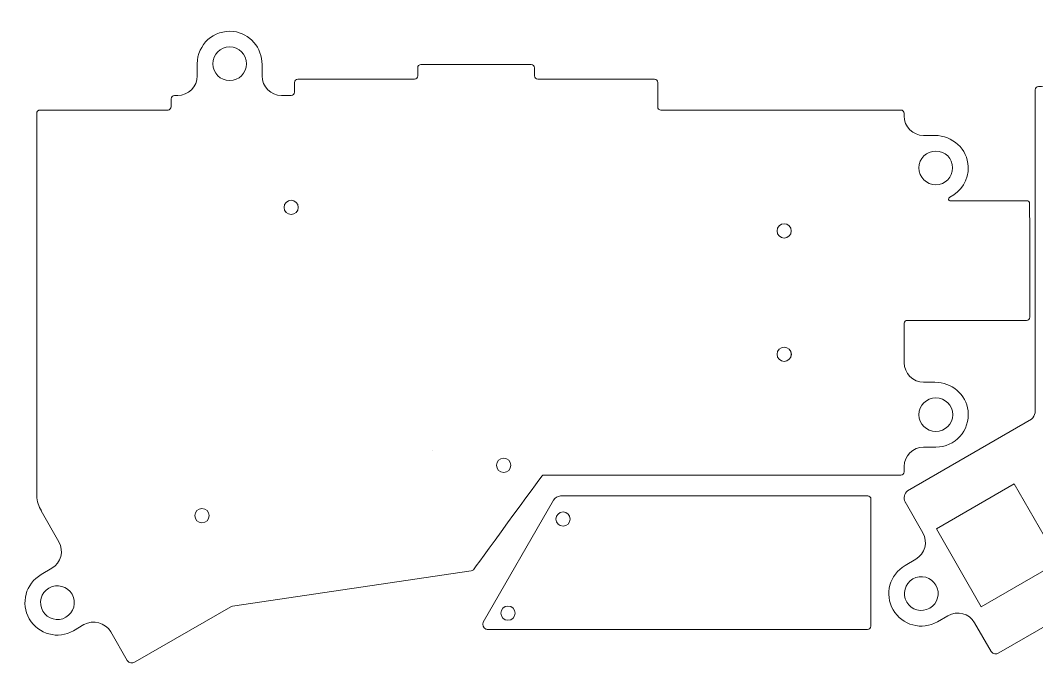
# Model space of a CAD drawing. Header units: inches. Extents: x -145 to 145, y -99 to 99.
# Drawn here: x -145.4 to 11.3, y -99.4 to -0.2 of the extents above; entities that cross this region are included whole.
import ezdxf

# ---------------------------------------------------------------- set-up
doc = ezdxf.new("R2010")
doc.units = ezdxf.units.IN
doc.header["$MEASUREMENT"] = 0
doc.layers.add('_U+5207_U+65AD_U+30D1_U+30B9', color=7, linetype='Continuous')

# ---------------------------------------------------------------- blocks, each defined once
blk = doc.blocks.new('block 3')
at = {"layer": '_U+5207_U+65AD_U+30D1_U+30B9', "color": 1, "lineweight": 9}
blk.add_open_spline([(-14.75, -73.52), (-14.75, -73.52), (-62.1, -73.52), (-62.1, -73.52), (-62.63, -73.58), (-62.89, -73.81), (-63.19, -74.16), (-63.19, -74.16), (-74.04, -93), (-74.04, -93), (-74.21, -93.4), (-74.02, -93.87), (-73.62, -94.04), (-73.56, -94.06), (-73.5, -94.08), (-73.43, -94.09), (-73.43, -94.09), (-14.76, -94.09), (-14.76, -94.09), (-14.48, -94.09), (-14.26, -93.87), (-14.26, -93.59), (-14.26, -93.59), (-14.25, -74.02), (-14.25, -74.02), (-14.25, -73.74), (-14.47, -73.52), (-14.75, -73.52)], degree=3, knots=[0, 0, 0, 0, 1, 1, 1, 2, 2, 2, 3, 3, 3, 4, 4, 4, 5, 5, 5, 6, 6, 6, 7, 7, 7, 8, 8, 8, 9, 9, 9, 9], dxfattribs=at)
blk = doc.blocks.new('block 4')
at = {"layer": '_U+5207_U+65AD_U+30D1_U+30B9', "color": 1, "lineweight": 9}
blk.add_open_spline([(-61.72, -76), (-61.11, -76), (-60.62, -76.49), (-60.62, -77.1), (-60.62, -77.7), (-61.11, -78.2), (-61.72, -78.2), (-62.33, -78.2), (-62.82, -77.7), (-62.82, -77.1), (-62.82, -76.49), (-62.33, -76), (-61.72, -76), (-61.72, -76), (-61.72, -76), (-61.72, -76)], degree=3, knots=[0, 0, 0, 0, 1, 1, 1, 2, 2, 2, 3, 3, 3, 4, 4, 4, 5, 5, 5, 5], dxfattribs=at)
blk = doc.blocks.new('block 5')
at = {"layer": '_U+5207_U+65AD_U+30D1_U+30B9', "color": 1, "lineweight": 9}
blk.add_open_spline([(-70.22, -90.5), (-69.61, -90.5), (-69.12, -90.99), (-69.12, -91.6), (-69.12, -92.2), (-69.61, -92.7), (-70.22, -92.7), (-70.83, -92.7), (-71.32, -92.2), (-71.32, -91.6), (-71.32, -90.99), (-70.83, -90.5), (-70.22, -90.5), (-70.22, -90.5), (-70.22, -90.5), (-70.22, -90.5)], degree=3, knots=[0, 0, 0, 0, 1, 1, 1, 2, 2, 2, 3, 3, 3, 4, 4, 4, 5, 5, 5, 5], dxfattribs=at)
blk = doc.blocks.new('block 2')
at = {"layer": '_U+5207_U+65AD_U+30D1_U+30B9'}
for name in ['block 3', 'block 4', 'block 5']:
    blk.add_blockref(name, (0, 0), dxfattribs=at)
blk = doc.blocks.new('block 104')
at = {"layer": '_U+5207_U+65AD_U+30D1_U+30B9', "color": 1, "lineweight": 9}
blk.add_open_spline([(30.65, -27.66), (30.65, -27.06), (30.16, -26.56), (29.55, -26.56), (28.94, -26.56), (28.45, -27.06), (28.45, -27.66), (28.45, -28.27), (28.94, -28.76), (29.55, -28.76), (30.16, -28.76), (30.65, -28.27), (30.65, -27.66), (30.65, -27.66), (30.65, -27.66), (30.65, -27.66)], degree=3, knots=[0, 0, 0, 0, 1, 1, 1, 2, 2, 2, 3, 3, 3, 4, 4, 4, 5, 5, 5, 5], dxfattribs=at)
blk = doc.blocks.new('block 105')
at = {"layer": '_U+5207_U+65AD_U+30D1_U+30B9', "color": 1, "lineweight": 9}
blk.add_open_spline([(106.67, -31.29), (106.67, -30.68), (106.18, -30.19), (105.57, -30.19), (104.96, -30.19), (104.47, -30.68), (104.47, -31.29), (104.47, -31.89), (104.96, -32.39), (105.57, -32.39), (106.18, -32.39), (106.67, -31.89), (106.67, -31.29), (106.67, -31.29), (106.67, -31.29), (106.67, -31.29)], degree=3, knots=[0, 0, 0, 0, 1, 1, 1, 2, 2, 2, 3, 3, 3, 4, 4, 4, 5, 5, 5, 5], dxfattribs=at)
blk = doc.blocks.new('block 106')
at = {"layer": '_U+5207_U+65AD_U+30D1_U+30B9', "color": 1, "lineweight": 9}
blk.add_open_spline([(106.68, -50.3), (106.68, -49.69), (106.19, -49.2), (105.58, -49.2), (104.97, -49.2), (104.48, -49.69), (104.48, -50.3), (104.48, -50.91), (104.97, -51.4), (105.58, -51.4), (106.19, -51.4), (106.68, -50.91), (106.68, -50.3), (106.68, -50.3), (106.68, -50.3), (106.68, -50.3)], degree=3, knots=[0, 0, 0, 0, 1, 1, 1, 2, 2, 2, 3, 3, 3, 4, 4, 4, 5, 5, 5, 5], dxfattribs=at)
blk = doc.blocks.new('block 107')
at = {"layer": '_U+5207_U+65AD_U+30D1_U+30B9', "color": 1, "lineweight": 9}
blk.add_open_spline([(16.91, -75.17), (16.91, -74.56), (16.41, -74.07), (15.81, -74.07), (15.2, -74.07), (14.71, -74.56), (14.71, -75.17), (14.71, -75.77), (15.2, -76.27), (15.81, -76.27), (16.41, -76.27), (16.91, -75.77), (16.91, -75.17), (16.91, -75.17), (16.91, -75.17), (16.91, -75.17)], degree=3, knots=[0, 0, 0, 0, 1, 1, 1, 2, 2, 2, 3, 3, 3, 4, 4, 4, 5, 5, 5, 5], dxfattribs=at)
blk = doc.blocks.new('block 108')
at = {"layer": '_U+5207_U+65AD_U+30D1_U+30B9', "color": 1, "lineweight": 9}
blk.add_open_spline([(63.43, -67.41), (63.43, -66.8), (62.93, -66.31), (62.33, -66.31), (61.72, -66.31), (61.23, -66.8), (61.23, -67.41), (61.23, -68.02), (61.72, -68.51), (62.33, -68.51), (62.93, -68.51), (63.43, -68.02), (63.43, -67.41), (63.43, -67.41), (63.43, -67.41), (63.43, -67.41)], degree=3, knots=[0, 0, 0, 0, 1, 1, 1, 2, 2, 2, 3, 3, 3, 4, 4, 4, 5, 5, 5, 5], dxfattribs=at)
blk = doc.blocks.new('block 109')
at = {"layer": '_U+5207_U+65AD_U+30D1_U+30B9', "color": 1, "lineweight": 9}
blk.add_lwpolyline([(122, -14.85), (122, -28.7), (108.15, -28.7), (108.15, -14.85), (122, -14.85)], dxfattribs=at)
blk = doc.blocks.new('block 110')
at = {"layer": '_U+5207_U+65AD_U+30D1_U+30B9', "color": 1, "lineweight": 9}
blk.add_lwpolyline([(122, -33.85), (122, -47.71), (108.15, -47.71), (108.15, -33.85), (122, -33.85)], dxfattribs=at)
blk = doc.blocks.new('block 111')
at = {"layer": '_U+5207_U+65AD_U+30D1_U+30B9', "color": 1, "lineweight": 9}
blk.add_lwpolyline([(122, -52.86), (122, -66.71), (108.15, -66.71), (108.15, -52.86), (122, -52.86)], dxfattribs=at)
blk = doc.blocks.new('block 112')
at = {"layer": '_U+5207_U+65AD_U+30D1_U+30B9', "color": 1, "lineweight": 9}
blk.add_lwpolyline([(103, -14.85), (103, -28.7), (89.15, -28.7), (89.15, -14.85), (103, -14.85)], dxfattribs=at)
blk = doc.blocks.new('block 113')
at = {"layer": '_U+5207_U+65AD_U+30D1_U+30B9', "color": 1, "lineweight": 9}
blk.add_lwpolyline([(103, -33.85), (103, -47.71), (89.15, -47.71), (89.15, -33.85), (103, -33.85)], dxfattribs=at)
blk = doc.blocks.new('block 114')
at = {"layer": '_U+5207_U+65AD_U+30D1_U+30B9', "color": 1, "lineweight": 9}
blk.add_lwpolyline([(103, -52.86), (103, -66.71), (89.15, -66.71), (89.15, -52.86), (103, -52.86)], dxfattribs=at)
blk = doc.blocks.new('block 115')
at = {"layer": '_U+5207_U+65AD_U+30D1_U+30B9', "color": 1, "lineweight": 9}
blk.add_lwpolyline([(84, -10.1), (84, -23.95), (70.15, -23.95), (70.15, -10.1), (84, -10.1)], dxfattribs=at)
blk = doc.blocks.new('block 116')
at = {"layer": '_U+5207_U+65AD_U+30D1_U+30B9', "color": 1, "lineweight": 9}
blk.add_lwpolyline([(84, -29.1), (84, -42.95), (70.15, -42.95), (70.15, -29.1), (84, -29.1)], dxfattribs=at)
blk = doc.blocks.new('block 117')
at = {"layer": '_U+5207_U+65AD_U+30D1_U+30B9', "color": 1, "lineweight": 9}
blk.add_lwpolyline([(84, -48.11), (84, -61.96), (70.15, -61.96), (70.15, -48.11), (84, -48.11)], dxfattribs=at)
blk = doc.blocks.new('block 118')
at = {"layer": '_U+5207_U+65AD_U+30D1_U+30B9', "color": 1, "lineweight": 9}
blk.add_lwpolyline([(65, -7.73), (65, -21.58), (51.15, -21.58), (51.15, -7.73), (65, -7.73)], dxfattribs=at)
blk = doc.blocks.new('block 119')
at = {"layer": '_U+5207_U+65AD_U+30D1_U+30B9', "color": 1, "lineweight": 9}
blk.add_lwpolyline([(65, -26.73), (65, -40.58), (51.15, -40.58), (51.15, -26.73), (65, -26.73)], dxfattribs=at)
blk = doc.blocks.new('block 120')
at = {"layer": '_U+5207_U+65AD_U+30D1_U+30B9', "color": 1, "lineweight": 9}
blk.add_lwpolyline([(65, -45.73), (65, -59.58), (51.15, -59.58), (51.15, -45.73), (65, -45.73)], dxfattribs=at)
blk = doc.blocks.new('block 121')
at = {"layer": '_U+5207_U+65AD_U+30D1_U+30B9', "color": 1, "lineweight": 9}
blk.add_lwpolyline([(46, -10.1), (46, -23.95), (32.15, -23.95), (32.15, -10.1), (46, -10.1)], dxfattribs=at)
blk = doc.blocks.new('block 122')
at = {"layer": '_U+5207_U+65AD_U+30D1_U+30B9', "color": 1, "lineweight": 9}
blk.add_lwpolyline([(46, -29.1), (46, -42.95), (32.15, -42.95), (32.15, -29.1), (46, -29.1)], dxfattribs=at)
blk = doc.blocks.new('block 123')
at = {"layer": '_U+5207_U+65AD_U+30D1_U+30B9', "color": 1, "lineweight": 9}
blk.add_lwpolyline([(46, -48.11), (46, -61.96), (32.15, -61.96), (32.15, -48.11), (46, -48.11)], dxfattribs=at)
blk = doc.blocks.new('block 124')
at = {"layer": '_U+5207_U+65AD_U+30D1_U+30B9', "color": 1, "lineweight": 9}
blk.add_lwpolyline([(27, -12.48), (27, -26.33), (13.15, -26.33), (13.15, -12.48), (27, -12.48)], dxfattribs=at)
blk = doc.blocks.new('block 125')
at = {"layer": '_U+5207_U+65AD_U+30D1_U+30B9', "color": 1, "lineweight": 9}
blk.add_lwpolyline([(27, -31.48), (27, -45.33), (13.15, -45.33), (13.15, -31.48), (27, -31.48)], dxfattribs=at)
blk = doc.blocks.new('block 126')
at = {"layer": '_U+5207_U+65AD_U+30D1_U+30B9', "color": 1, "lineweight": 9}
blk.add_lwpolyline([(27, -50.48), (27, -64.33), (13.15, -64.33), (13.15, -50.48), (27, -50.48)], dxfattribs=at)
blk = doc.blocks.new('block 127')
at = {"layer": '_U+5207_U+65AD_U+30D1_U+30B9', "color": 1, "lineweight": 9}
blk.add_lwpolyline([(55.5, -67.73), (55.5, -81.58), (41.65, -81.58), (41.65, -67.73), (55.5, -67.73)], dxfattribs=at)
blk = doc.blocks.new('block 128')
at = {"layer": '_U+5207_U+65AD_U+30D1_U+30B9', "color": 1, "lineweight": 9}
blk.add_lwpolyline([(32.47, -68.93), (36.04, -82.31), (22.66, -85.89), (19.09, -72.5), (32.47, -68.93)], dxfattribs=at)
blk = doc.blocks.new('block 129')
at = {"layer": '_U+5207_U+65AD_U+30D1_U+30B9', "color": 1, "lineweight": 9}
blk.add_lwpolyline([(7.86, -71.69), (14.77, -83.69), (2.77, -90.61), (-4.14, -78.61), (7.86, -71.69)], dxfattribs=at)
blk = doc.blocks.new('block 130')
at = {"layer": '_U+5207_U+65AD_U+30D1_U+30B9', "color": 1, "lineweight": 9}
blk.add_open_spline([(22.67, -5.53), (22.67, -4.09), (21.51, -2.93), (20.07, -2.93), (18.64, -2.93), (17.47, -4.09), (17.47, -5.53), (17.47, -6.96), (18.64, -8.13), (20.07, -8.13), (21.51, -8.13), (22.67, -6.96), (22.67, -5.53), (22.67, -5.53), (22.67, -5.53), (22.67, -5.53)], degree=3, knots=[0, 0, 0, 0, 1, 1, 1, 2, 2, 2, 3, 3, 3, 4, 4, 4, 5, 5, 5, 5], dxfattribs=at)
blk = doc.blocks.new('block 131')
at = {"layer": '_U+5207_U+65AD_U+30D1_U+30B9', "color": 1, "lineweight": 9}
blk.add_open_spline([(128.96, -24.18), (130.39, -24.18), (131.56, -23.01), (131.56, -21.58), (131.56, -20.14), (130.39, -18.98), (128.96, -18.98), (127.52, -18.98), (126.36, -20.14), (126.36, -21.58), (126.36, -23.01), (127.52, -24.18), (128.96, -24.18), (128.96, -24.18), (128.96, -24.18), (128.96, -24.18)], degree=3, knots=[0, 0, 0, 0, 1, 1, 1, 2, 2, 2, 3, 3, 3, 4, 4, 4, 5, 5, 5, 5], dxfattribs=at)
blk = doc.blocks.new('block 132')
at = {"layer": '_U+5207_U+65AD_U+30D1_U+30B9', "color": 1, "lineweight": 9}
blk.add_open_spline([(-7.78, -86.32), (-9.03, -87.04), (-9.45, -88.63), (-8.73, -89.88), (-8.02, -91.12), (-6.43, -91.55), (-5.18, -90.83), (-3.94, -90.11), (-3.51, -88.52), (-4.23, -87.28), (-4.95, -86.03), (-6.54, -85.61), (-7.78, -86.32), (-7.78, -86.32), (-7.78, -86.32), (-7.78, -86.32)], degree=3, knots=[0, 0, 0, 0, 1, 1, 1, 2, 2, 2, 3, 3, 3, 4, 4, 4, 5, 5, 5, 5], dxfattribs=at)
blk = doc.blocks.new('block 133')
at = {"layer": '_U+5207_U+65AD_U+30D1_U+30B9', "color": 1, "lineweight": 9}
blk.add_open_spline([(128.97, -62.2), (130.4, -62.2), (131.57, -61.04), (131.57, -59.6), (131.57, -58.17), (130.4, -57), (128.97, -57), (127.53, -57), (126.37, -58.17), (126.37, -59.6), (126.37, -61.04), (127.53, -62.2), (128.97, -62.2), (128.97, -62.2), (128.97, -62.2), (128.97, -62.2)], degree=3, knots=[0, 0, 0, 0, 1, 1, 1, 2, 2, 2, 3, 3, 3, 4, 4, 4, 5, 5, 5, 5], dxfattribs=at)
blk = doc.blocks.new('block 134')
at = {"layer": '_U+5207_U+65AD_U+30D1_U+30B9', "color": 1, "lineweight": 9}
blk.add_lwpolyline([(141.05, -29.07), (141.05, -42.93), (127.19, -42.93), (127.19, -29.07), (141.05, -29.07)], dxfattribs=at)
blk = doc.blocks.new('block 103')
at = {"layer": '_U+5207_U+65AD_U+30D1_U+30B9', "color": 1, "lineweight": 9}
for points in [[(25.07, -5.53), (25.07, -5.53)], [(13.61, -10.41), (13.61, -10.41)], [(26.53, -10.41), (26.53, -10.41)], [(-9.03, -74.48), (-9.03, -74.48)]]:
    blk.add_lwpolyline(points, dxfattribs=at)
blk.add_open_spline([(-8.97, -74.45), (-9.28, -73.86), (-9.12, -73.14), (-8.59, -72.75), (-8.59, -72.75), (10.49, -61.71), (10.49, -61.71), (10.78, -61.45), (10.98, -61.1), (11.07, -60.72), (11.07, -60.72), (11.07, -12.17), (11.07, -12.17), (11.07, -12.17), (11.07, -12.16), (11.07, -12.16), (11.07, -12.16), (11.06, -10.94), (11.06, -10.94), (11.06, -10.66), (11.29, -10.43), (11.57, -10.43), (11.57, -10.43), (12.06, -10.43), (12.06, -10.43), (13.72, -10.42), (15.07, -9.08), (15.07, -7.42), (15.07, -7.42), (15.07, -5.54), (15.07, -5.54), (15.07, -2.6), (17.62, -0.24), (20.63, -0.57), (23.18, -0.85), (25.07, -3.11), (25.07, -5.68), (25.07, -5.68), (25.07, -7.42), (25.07, -7.42), (25.07, -9.08), (26.41, -10.42), (28.07, -10.43), (28.07, -10.43), (29.56, -10.43), (29.56, -10.43), (29.84, -10.43), (30.06, -10.2), (30.06, -9.92), (30.06, -9.92), (30.06, -8.43), (30.06, -8.43), (30.06, -8.15), (30.29, -7.93), (30.57, -7.93), (30.57, -7.93), (48.56, -7.93), (48.56, -7.93), (48.84, -7.93), (49.06, -7.7), (49.06, -7.42), (49.06, -7.42), (49.06, -6.18), (49.06, -6.18), (49.06, -5.9), (49.29, -5.68), (49.57, -5.68), (49.57, -5.68), (66.56, -5.68), (66.56, -5.68), (66.84, -5.68), (67.07, -5.9), (67.07, -6.18), (67.07, -6.18), (67.07, -7.42), (67.07, -7.42), (67.07, -7.7), (67.29, -7.93), (67.57, -7.93), (67.57, -7.93), (85.56, -7.93), (85.56, -7.93), (85.84, -7.93), (86.07, -8.15), (86.07, -8.43), (86.07, -8.43), (86.07, -12.17), (86.07, -12.17), (86.07, -12.45), (86.29, -12.68), (86.57, -12.68), (86.57, -12.68), (104.57, -12.68), (104.57, -12.68), (104.57, -12.68), (106.57, -12.68), (106.57, -12.68), (106.57, -12.68), (123.56, -12.68), (123.56, -12.68), (123.84, -12.68), (124.07, -12.9), (124.07, -13.18), (124.07, -13.18), (124.07, -13.58), (124.07, -13.58), (124.07, -15.25), (125.42, -16.59), (127.08, -16.59), (127.08, -16.59), (128.81, -16.59), (128.81, -16.59), (131.52, -16.59), (133.85, -18.69), (133.95, -21.4), (134.03, -23.46), (132.86, -25.25), (131.14, -26.09), (130.76, -26.28), (130.97, -26.69), (131.14, -26.69), (132.93, -26.68), (142.72, -26.66), (142.95, -26.66), (143.2, -26.65), (143.43, -26.83), (143.43, -27.14), (143.43, -29.99), (143.47, -44.42), (143.47, -44.61), (143.47, -44.91), (143.18, -45.1), (142.94, -45.1), (142.7, -45.1), (124.56, -45.1), (124.56, -45.1), (124.56, -45.1), (124.76, -45.1), (124.56, -45.1), (124.36, -45.1), (124.09, -45.28), (124.08, -45.53), (124.07, -45.91), (124.08, -45.54), (124.08, -45.54), (124.08, -45.54), (124.08, -51.62), (124.08, -51.62), (124.08, -53.27), (125.42, -54.62), (127.08, -54.62), (127.08, -54.62), (128.83, -54.62), (128.83, -54.62), (131.4, -54.62), (133.65, -56.5), (133.93, -59.05), (134.26, -62.07), (131.91, -64.62), (128.96, -64.62), (128.96, -64.62), (127.08, -64.62), (127.08, -64.62), (125.43, -64.62), (124.08, -65.96), (124.08, -67.62), (124.08, -67.62), (124.07, -68.43), (124.07, -68.43), (124.07, -68.71), (123.85, -68.93), (123.57, -68.93), (123.57, -68.93), (106.57, -68.93), (106.57, -68.93), (106.57, -68.93), (104.57, -68.93), (104.57, -68.93), (104.57, -68.93), (68.57, -68.93), (68.57, -68.93), (68.43, -68.93), (68.31, -68.98), (68.21, -69.08), (68.22, -69.07), (57.67, -83.53), (57.67, -83.53), (57.57, -83.62), (57.44, -83.67), (57.32, -83.68), (57.32, -83.68), (20.52, -89.15), (20.52, -89.15), (20.43, -89.17), (20.33, -89.19), (20.24, -89.22), (20.24, -89.22), (5.49, -97.71), (5.49, -97.71), (5.1, -97.99), (4.55, -97.9), (4.28, -97.5), (4.28, -97.5), (1.74, -93.09), (1.74, -93.09), (0.91, -91.64), (-0.94, -91.14), (-2.38, -91.99), (-2.38, -91.99), (-3.99, -92.92), (-3.99, -92.92), (-6.38, -94.3), (-9.43, -93.48), (-10.82, -91.09), (-12.2, -88.7), (-11.38, -85.64), (-8.99, -84.26), (-8.99, -84.26), (-7.34, -83.29), (-7.34, -83.29), (-5.92, -82.46), (-5.43, -80.64), (-6.25, -79.21), (-6.25, -79.21), (-8.98, -74.44), (-8.98, -74.44)], degree=3, knots=[0, 0, 0, 0, 1, 1, 1, 2, 2, 2, 3, 3, 3, 4, 4, 4, 5, 5, 5, 6, 6, 6, 7, 7, 7, 8, 8, 8, 9, 9, 9, 10, 10, 10, 11, 11, 11, 12, 12, 12, 13, 13, 13, 14, 14, 14, 15, 15, 15, 16, 16, 16, 17, 17, 17, 18, 18, 18, 19, 19, 19, 20, 20, 20, 21, 21, 21, 22, 22, 22, 23, 23, 23, 24, 24, 24, 25, 25, 25, 26, 26, 26, 27, 27, 27, 28, 28, 28, 29, 29, 29, 30, 30, 30, 31, 31, 31, 32, 32, 32, 33, 33, 33, 34, 34, 34, 35, 35, 35, 36, 36, 36, 37, 37, 37, 38, 38, 38, 39, 39, 39, 40, 40, 40, 41, 41, 41, 42, 42, 42, 43, 43, 43, 44, 44, 44, 45, 45, 45, 46, 46, 46, 47, 47, 47, 48, 48, 48, 49, 49, 49, 50, 50, 50, 51, 51, 51, 52, 52, 52, 53, 53, 53, 54, 54, 54, 55, 55, 55, 56, 56, 56, 57, 57, 57, 58, 58, 58, 59, 59, 59, 60, 60, 60, 61, 61, 61, 62, 62, 62, 63, 63, 63, 64, 64, 64, 65, 65, 65, 66, 66, 66, 67, 67, 67, 68, 68, 68, 69, 69, 69, 70, 70, 70, 71, 71, 71, 72, 72, 72, 73, 73, 73, 74, 74, 74, 75, 75, 75, 75], dxfattribs=at)
at = {"layer": '_U+5207_U+65AD_U+30D1_U+30B9'}
for name in ['block 130', 'block 118', 'block 121', 'block 115', 'block 124', 'block 112', 'block 109', 'block 131', 'block 104', 'block 119', 'block 122', 'block 116', 'block 134', 'block 105', 'block 125', 'block 113', 'block 110', 'block 120', 'block 123', 'block 117', 'block 106', 'block 126', 'block 114', 'block 111', 'block 133', 'block 108', 'block 128', 'block 127', 'block 129', 'block 107', 'block 132']:
    blk.add_blockref(name, (0, 0), dxfattribs=at)
blk = doc.blocks.new('block 136')
at = {"layer": '_U+5207_U+65AD_U+30D1_U+30B9', "color": 1, "lineweight": 9}
blk.add_open_spline([(-110.53, -6.93), (-110.53, -5.5), (-111.7, -4.33), (-113.13, -4.33), (-114.57, -4.33), (-115.73, -5.5), (-115.73, -6.93), (-115.73, -8.37), (-114.57, -9.53), (-113.13, -9.53), (-111.7, -9.53), (-110.53, -8.37), (-110.53, -6.93), (-110.53, -6.93), (-110.53, -6.93), (-110.53, -6.93)], degree=3, knots=[0, 0, 0, 0, 1, 1, 1, 2, 2, 2, 3, 3, 3, 4, 4, 4, 5, 5, 5, 5], dxfattribs=at)
blk = doc.blocks.new('block 137')
at = {"layer": '_U+5207_U+65AD_U+30D1_U+30B9', "color": 1, "lineweight": 9}
blk.add_open_spline([(-4.25, -25.58), (-2.81, -25.58), (-1.65, -24.42), (-1.65, -22.98), (-1.65, -21.55), (-2.81, -20.38), (-4.25, -20.38), (-5.68, -20.38), (-6.85, -21.55), (-6.85, -22.98), (-6.85, -24.42), (-5.68, -25.58), (-4.25, -25.58), (-4.25, -25.58), (-4.25, -25.58), (-4.25, -25.58)], degree=3, knots=[0, 0, 0, 0, 1, 1, 1, 2, 2, 2, 3, 3, 3, 4, 4, 4, 5, 5, 5, 5], dxfattribs=at)
blk = doc.blocks.new('block 138')
at = {"layer": '_U+5207_U+65AD_U+30D1_U+30B9', "color": 1, "lineweight": 9}
blk.add_open_spline([(-140.99, -87.73), (-142.23, -88.45), (-142.66, -90.04), (-141.94, -91.28), (-141.22, -92.52), (-139.63, -92.95), (-138.39, -92.23), (-137.14, -91.51), (-136.72, -89.92), (-137.44, -88.68), (-138.15, -87.44), (-139.74, -87.01), (-140.99, -87.73), (-140.99, -87.73), (-140.99, -87.73), (-140.99, -87.73)], degree=3, knots=[0, 0, 0, 0, 1, 1, 1, 2, 2, 2, 3, 3, 3, 4, 4, 4, 5, 5, 5, 5], dxfattribs=at)
blk = doc.blocks.new('block 139')
at = {"layer": '_U+5207_U+65AD_U+30D1_U+30B9', "color": 1, "lineweight": 9}
blk.add_open_spline([(-69.78, -68.81), (-69.78, -68.21), (-70.27, -67.71), (-70.88, -67.71), (-71.48, -67.71), (-71.98, -68.21), (-71.98, -68.81), (-71.98, -69.42), (-71.48, -69.91), (-70.88, -69.91), (-70.27, -69.91), (-69.78, -69.42), (-69.78, -68.81), (-69.78, -68.81), (-69.78, -68.81), (-69.78, -68.81)], degree=3, knots=[0, 0, 0, 0, 1, 1, 1, 2, 2, 2, 3, 3, 3, 4, 4, 4, 5, 5, 5, 5], dxfattribs=at)
blk = doc.blocks.new('block 140')
at = {"layer": '_U+5207_U+65AD_U+30D1_U+30B9', "color": 1, "lineweight": 9}
blk.add_open_spline([(-102.55, -29.07), (-102.55, -28.46), (-103.05, -27.97), (-103.65, -27.97), (-104.26, -27.97), (-104.75, -28.46), (-104.75, -29.07), (-104.75, -29.67), (-104.26, -30.17), (-103.65, -30.17), (-103.05, -30.17), (-102.55, -29.67), (-102.55, -29.07), (-102.55, -29.07), (-102.55, -29.07), (-102.55, -29.07)], degree=3, knots=[0, 0, 0, 0, 1, 1, 1, 2, 2, 2, 3, 3, 3, 4, 4, 4, 5, 5, 5, 5], dxfattribs=at)
blk = doc.blocks.new('block 141')
at = {"layer": '_U+5207_U+65AD_U+30D1_U+30B9', "color": 1, "lineweight": 9}
blk.add_open_spline([(-26.53, -32.69), (-26.53, -32.08), (-27.02, -31.59), (-27.63, -31.59), (-28.24, -31.59), (-28.73, -32.08), (-28.73, -32.69), (-28.73, -33.3), (-28.24, -33.79), (-27.63, -33.79), (-27.02, -33.79), (-26.53, -33.3), (-26.53, -32.69), (-26.53, -32.69), (-26.53, -32.69), (-26.53, -32.69)], degree=3, knots=[0, 0, 0, 0, 1, 1, 1, 2, 2, 2, 3, 3, 3, 4, 4, 4, 5, 5, 5, 5], dxfattribs=at)
blk = doc.blocks.new('block 142')
at = {"layer": '_U+5207_U+65AD_U+30D1_U+30B9', "color": 1, "lineweight": 9}
blk.add_open_spline([(-26.52, -51.7), (-26.52, -51.1), (-27.02, -50.6), (-27.62, -50.6), (-28.23, -50.6), (-28.72, -51.1), (-28.72, -51.7), (-28.72, -52.31), (-28.23, -52.8), (-27.62, -52.8), (-27.02, -52.8), (-26.52, -52.31), (-26.52, -51.7), (-26.52, -51.7), (-26.52, -51.7), (-26.52, -51.7)], degree=3, knots=[0, 0, 0, 0, 1, 1, 1, 2, 2, 2, 3, 3, 3, 4, 4, 4, 5, 5, 5, 5], dxfattribs=at)
blk = doc.blocks.new('block 143')
at = {"layer": '_U+5207_U+65AD_U+30D1_U+30B9', "color": 1, "lineweight": 9}
blk.add_open_spline([(-116.3, -76.57), (-116.3, -75.96), (-116.79, -75.47), (-117.4, -75.47), (-118, -75.47), (-118.5, -75.96), (-118.5, -76.57), (-118.5, -77.18), (-118, -77.67), (-117.4, -77.67), (-116.79, -77.67), (-116.3, -77.18), (-116.3, -76.57), (-116.3, -76.57), (-116.3, -76.57), (-116.3, -76.57)], degree=3, knots=[0, 0, 0, 0, 1, 1, 1, 2, 2, 2, 3, 3, 3, 4, 4, 4, 5, 5, 5, 5], dxfattribs=at)
blk = doc.blocks.new('block 144')
at = {"layer": '_U+5207_U+65AD_U+30D1_U+30B9', "color": 1, "lineweight": 9}
blk.add_open_spline([(-26.53, -51.7), (-26.53, -51.1), (-27.02, -50.6), (-27.63, -50.6), (-28.23, -50.6), (-28.73, -51.1), (-28.73, -51.7), (-28.73, -52.31), (-28.23, -52.8), (-27.63, -52.8), (-27.02, -52.8), (-26.53, -52.31), (-26.53, -51.7), (-26.53, -51.7), (-26.53, -51.7), (-26.53, -51.7)], degree=3, knots=[0, 0, 0, 0, 1, 1, 1, 2, 2, 2, 3, 3, 3, 4, 4, 4, 5, 5, 5, 5], dxfattribs=at)
blk = doc.blocks.new('block 145')
at = {"layer": '_U+5207_U+65AD_U+30D1_U+30B9', "color": 1, "lineweight": 9}
blk.add_open_spline([(-4.24, -63.61), (-2.8, -63.61), (-1.64, -62.44), (-1.64, -61.01), (-1.64, -59.57), (-2.8, -58.41), (-4.24, -58.41), (-5.67, -58.41), (-6.84, -59.57), (-6.84, -61.01), (-6.84, -62.44), (-5.67, -63.61), (-4.24, -63.61), (-4.24, -63.61), (-4.24, -63.61), (-4.24, -63.61)], degree=3, knots=[0, 0, 0, 0, 1, 1, 1, 2, 2, 2, 3, 3, 3, 4, 4, 4, 5, 5, 5, 5], dxfattribs=at)
blk = doc.blocks.new('block 135')
at = {"layer": '_U+5207_U+65AD_U+30D1_U+30B9', "color": 1, "lineweight": 9}
blk.add_open_spline([(-142.19, -75.83), (-142.19, -75.83), (-139.47, -80.6), (-139.47, -80.6), (-138.65, -82.03), (-139.13, -83.85), (-140.55, -84.68), (-140.55, -84.68), (-142.2, -85.65), (-142.2, -85.65), (-144.59, -87.03), (-145.41, -90.09), (-144.03, -92.48), (-142.65, -94.87), (-139.59, -95.69), (-137.2, -94.31), (-137.2, -94.31), (-135.6, -93.37), (-135.6, -93.37), (-134.16, -92.53), (-132.31, -93.03), (-131.47, -94.48), (-131.47, -94.48), (-128.94, -98.89), (-128.94, -98.89), (-128.66, -99.29), (-128.12, -99.38), (-127.72, -99.1), (-127.72, -99.1), (-112.97, -90.61), (-112.97, -90.61), (-112.88, -90.58), (-112.79, -90.56), (-112.69, -90.54), (-112.69, -90.54), (-75.9, -85.07), (-75.9, -85.07), (-75.77, -85.06), (-75.65, -85.01), (-75.55, -84.92), (-75.55, -84.92), (-65, -70.46), (-65, -70.47), (-64.91, -70.37), (-64.78, -70.32), (-64.65, -70.32), (-64.65, -70.32), (-28.65, -70.32), (-28.65, -70.32), (-28.65, -70.32), (-26.65, -70.32), (-26.65, -70.32), (-26.65, -70.32), (-9.64, -70.32), (-9.64, -70.32), (-9.64, -70.32), (-9.63, -70.32), (-9.63, -70.32), (-9.36, -70.32), (-9.13, -70.1), (-9.13, -69.82), (-9.13, -69.82), (-9.12, -69.01), (-9.12, -69.01), (-9.12, -67.35), (-7.78, -66.01), (-6.12, -66.01), (-6.12, -66.01), (-4.24, -66.01), (-4.24, -66.01), (-1.29, -66.01), (1.06, -63.46), (0.73, -60.44), (0.45, -57.89), (-1.81, -56.01), (-4.38, -56.01), (-4.38, -56.01), (-6.12, -56.01), (-6.12, -56.01), (-7.78, -56.01), (-9.12, -54.66), (-9.12, -53.01), (-9.12, -53.01), (-9.13, -46.93), (-9.13, -46.93), (-9.13, -46.93), (-9.13, -47.3), (-9.12, -46.92), (-9.11, -46.67), (-8.85, -46.49), (-8.65, -46.49), (-8.45, -46.49), (-8.64, -46.49), (-8.64, -46.49), (-8.64, -46.49), (9.49, -46.49), (9.74, -46.49), (9.98, -46.49), (10.27, -46.3), (10.27, -46), (10.27, -45.81), (10.23, -31.38), (10.22, -28.53), (10.22, -28.22), (9.99, -28.04), (9.75, -28.05), (9.52, -28.05), (-0.27, -28.07), (-2.07, -28.08), (-2.24, -28.08), (-2.44, -27.67), (-2.06, -27.48), (-0.34, -26.64), (0.82, -24.85), (0.75, -22.79), (0.65, -20.08), (-1.68, -17.98), (-4.4, -17.98), (-4.4, -17.98), (-6.13, -17.98), (-6.13, -17.98), (-7.79, -17.98), (-9.13, -16.64), (-9.13, -14.97), (-9.13, -14.97), (-9.13, -14.57), (-9.13, -14.57), (-9.13, -14.29), (-9.36, -14.07), (-9.64, -14.07), (-9.64, -14.07), (-9.64, -14.07), (-9.64, -14.07), (-9.64, -14.07), (-26.63, -14.07), (-26.63, -14.07), (-26.63, -14.07), (-28.63, -14.07), (-28.63, -14.07), (-28.63, -14.07), (-46.63, -14.07), (-46.63, -14.07), (-46.91, -14.07), (-47.13, -13.84), (-47.13, -13.56), (-47.13, -13.56), (-47.13, -9.82), (-47.13, -9.82), (-47.13, -9.54), (-47.36, -9.32), (-47.64, -9.32), (-47.64, -9.32), (-65.63, -9.32), (-65.63, -9.32), (-65.91, -9.32), (-66.14, -9.09), (-66.14, -8.81), (-66.14, -8.81), (-66.14, -7.57), (-66.14, -7.57), (-66.14, -7.29), (-66.36, -7.07), (-66.64, -7.07), (-66.64, -7.07), (-83.63, -7.07), (-83.63, -7.07), (-83.91, -7.07), (-84.14, -7.29), (-84.14, -7.57), (-84.14, -7.57), (-84.14, -8.81), (-84.14, -8.81), (-84.14, -9.09), (-84.36, -9.32), (-84.64, -9.32), (-84.64, -9.32), (-102.63, -9.32), (-102.63, -9.32), (-102.91, -9.32), (-103.14, -9.54), (-103.14, -9.82), (-103.14, -9.82), (-103.14, -11.31), (-103.14, -11.31), (-103.14, -11.59), (-103.37, -11.82), (-103.65, -11.82), (-103.65, -11.82), (-105.13, -11.82), (-105.13, -11.82), (-106.79, -11.81), (-108.13, -10.47), (-108.13, -8.81), (-108.13, -8.81), (-108.13, -7.07), (-108.13, -7.07), (-108.13, -4.5), (-110.02, -2.24), (-112.57, -1.96), (-115.59, -1.63), (-118.13, -3.98), (-118.13, -6.93), (-118.13, -6.93), (-118.13, -8.81), (-118.13, -8.81), (-118.13, -10.47), (-119.48, -11.81), (-121.14, -11.82), (-121.14, -11.82), (-121.63, -11.82), (-121.63, -11.82), (-121.91, -11.82), (-122.14, -12.05), (-122.14, -12.33), (-122.14, -12.33), (-122.14, -13.55), (-122.14, -13.55), (-122.16, -13.82), (-122.37, -14.03), (-122.64, -14.07), (-122.64, -14.07), (-142.38, -14.07), (-142.38, -14.07), (-142.66, -14.07), (-142.89, -14.3), (-142.89, -14.58), (-142.89, -14.58), (-142.89, -73.53), (-142.89, -73.53), (-142.85, -74.35), (-142.6, -75.14), (-142.17, -75.83)], degree=3, knots=[0, 0, 0, 0, 1, 1, 1, 2, 2, 2, 3, 3, 3, 4, 4, 4, 5, 5, 5, 6, 6, 6, 7, 7, 7, 8, 8, 8, 9, 9, 9, 10, 10, 10, 11, 11, 11, 12, 12, 12, 13, 13, 13, 14, 14, 14, 15, 15, 15, 16, 16, 16, 17, 17, 17, 18, 18, 18, 19, 19, 19, 20, 20, 20, 21, 21, 21, 22, 22, 22, 23, 23, 23, 24, 24, 24, 25, 25, 25, 26, 26, 26, 27, 27, 27, 28, 28, 28, 29, 29, 29, 30, 30, 30, 31, 31, 31, 32, 32, 32, 33, 33, 33, 34, 34, 34, 35, 35, 35, 36, 36, 36, 37, 37, 37, 38, 38, 38, 39, 39, 39, 40, 40, 40, 41, 41, 41, 42, 42, 42, 43, 43, 43, 44, 44, 44, 45, 45, 45, 46, 46, 46, 47, 47, 47, 48, 48, 48, 49, 49, 49, 50, 50, 50, 51, 51, 51, 52, 52, 52, 53, 53, 53, 54, 54, 54, 55, 55, 55, 56, 56, 56, 57, 57, 57, 58, 58, 58, 59, 59, 59, 60, 60, 60, 61, 61, 61, 62, 62, 62, 63, 63, 63, 64, 64, 64, 65, 65, 65, 66, 66, 66, 67, 67, 67, 68, 68, 68, 69, 69, 69, 70, 70, 70, 71, 71, 71, 72, 72, 72, 73, 73, 73, 74, 74, 74, 75, 75, 75, 76, 76, 76, 77, 77, 77, 77], dxfattribs=at)
at = {"layer": '_U+5207_U+65AD_U+30D1_U+30B9'}
for name in ['block 136', 'block 137', 'block 140', 'block 141', 'block 144', 'block 142', 'block 145', 'block 139', 'block 143', 'block 138']:
    blk.add_blockref(name, (0, 0), dxfattribs=at)

msp = doc.modelspace()

# ---------------------------------------------------------------- linework, layer by layer
at = {"layer": '_U+5207_U+65AD_U+30D1_U+30B9', "color": 1, "lineweight": 9}
for points in [[(-9.12, -52.59), (-9.12, -52.59)], [(-9.12, -53.01), (-9.12, -53.01)], [(-81.78, -66.58), (-81.78, -66.58)]]:
    msp.add_lwpolyline(points, dxfattribs=at)

# ---------------------------------------------------------------- block references
at = {"layer": '_U+5207_U+65AD_U+30D1_U+30B9'}
for name in ['block 103', 'block 135', 'block 2']:
    msp.add_blockref(name, (0, 0), dxfattribs=at)

doc.saveas('drawing.dxf')
